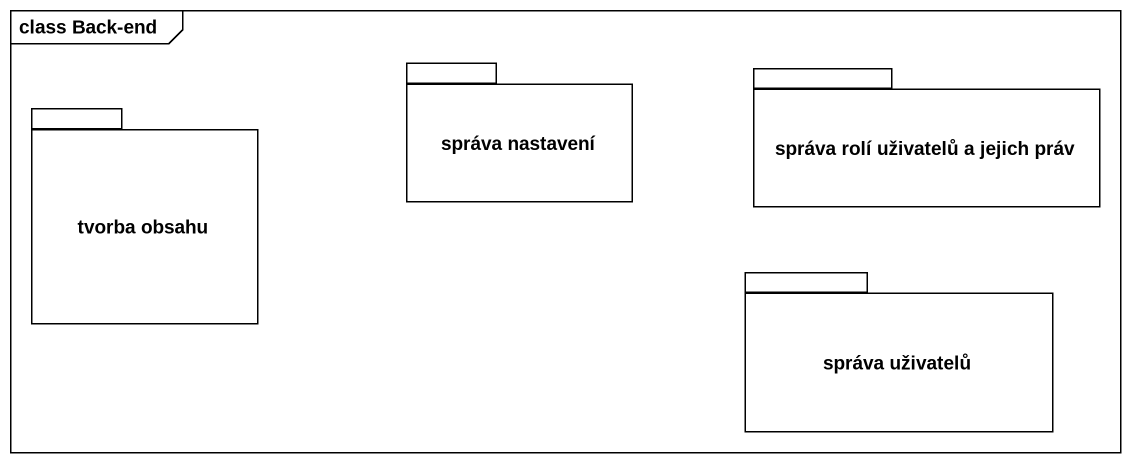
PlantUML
@startuml
mainframe class Back-end
package "správa nastavení" as správa_nastavení {
}
package "správa rolí uživatelů a jejich práv" as správa_rolí_uživatelů_a {
}
package "tvorba obsahu" as tvorba_obsahu {
}
package "správa uživatelů" as správa_uživatelů {
}
@enduml
